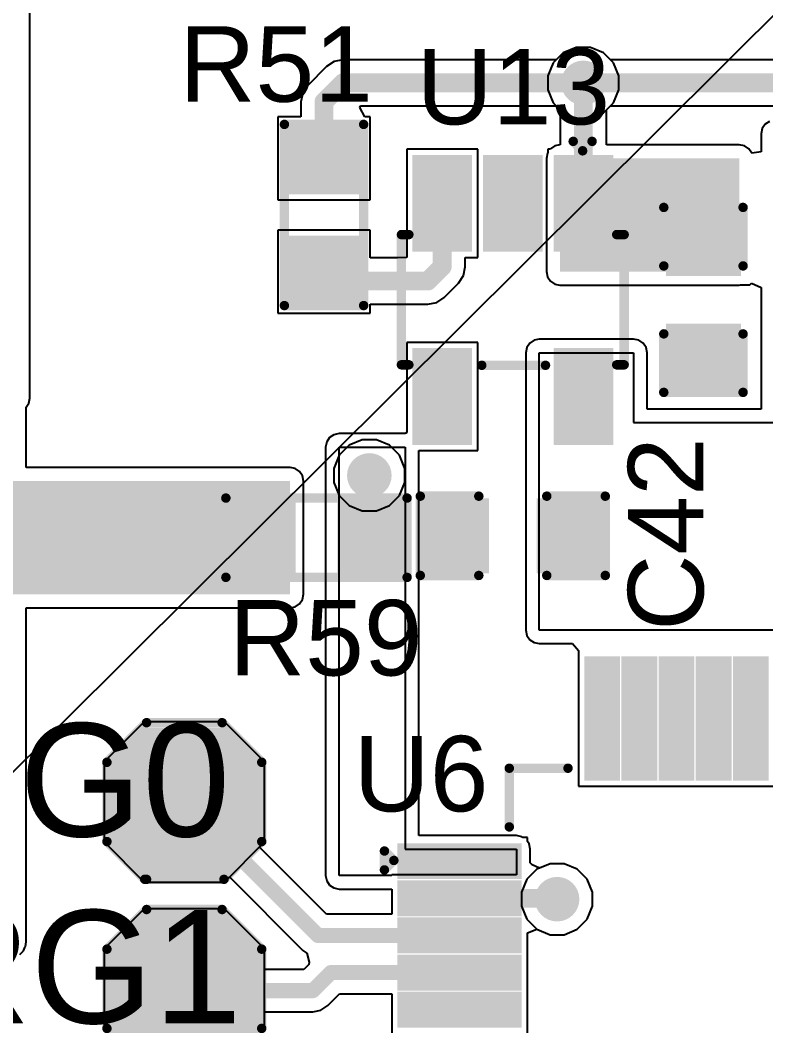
# Model space of a CAD drawing. Header units: millimetres. Extents: x 0 to 215, y 0 to 215.
# Drawn here: x 1.544 to 1.939, y 2.41 to 2.943 of the extents above; entities that cross this region are included whole.
import ezdxf

# ---------------------------------------------------------------- set-up
doc = ezdxf.new("R2010")
doc.units = ezdxf.units.MM
doc.header["$MEASUREMENT"] = 0
for name, color, linetype in [('BottomLayer', 5, 'Continuous'), ('BottomSolder', 6, 'Continuous'), ('MultiLayer', 9, 'Continuous'), ('PadHoleLayer', 156, 'Continuous'), ('TopLayer', 1, 'Continuous'), ('TopOverlay', 2, 'Continuous'), ('TopPaste', 8, 'Continuous'), ('TopSolder', 216, 'Continuous'), ('ViaHoleLayer', 16, 'Continuous')]:
    doc.layers.add(name, color=color, linetype=linetype)
doc.styles.add('Arial', font='arial.ttf', dxfattribs={"height": 0.2})

# ---------------------------------------------------------------- blocks, each defined once
blk = doc.blocks.new('SOT_23_5_13')
at = {"layer": 'TopLayer'}
for points in [[(-0.07283465, 0.0492126), (-0.02952755, 0.0492126), (-0.02952755, 0.0255906), (-0.07283465, 0.0255906)], [(0.02952755, 0.0492126), (0.07283465, 0.0492126), (0.07283465, 0.0255906), (0.02952755, 0.0255906)], [(-0.07283465, 0.011811), (-0.02952755, 0.011811), (-0.02952755, -0.011811), (-0.07283465, -0.011811)], [(-0.07283465, -0.0255906), (-0.02952755, -0.0255906), (-0.02952755, -0.0492126), (-0.07283465, -0.0492126)], [(0.02952755, -0.0255906), (0.07283465, -0.0255906), (0.07283465, -0.0492126), (0.02952755, -0.0492126)]]:
    blk.add_hatch(color=1, dxfattribs=at).paths.add_polyline_path(points)
at = {"layer": 'TopPaste'}
for points in [[(-0.07283465, 0.0492126), (-0.02952755, 0.0492126), (-0.02952755, 0.0255906), (-0.07283465, 0.0255906)], [(0.02952755, 0.0492126), (0.07283465, 0.0492126), (0.07283465, 0.0255906), (0.02952755, 0.0255906)], [(-0.07283465, 0.011811), (-0.02952755, 0.011811), (-0.02952755, -0.011811), (-0.07283465, -0.011811)], [(-0.07283465, -0.0255906), (-0.02952755, -0.0255906), (-0.02952755, -0.0492126), (-0.07283465, -0.0492126)], [(0.02952755, -0.0255906), (0.07283465, -0.0255906), (0.07283465, -0.0492126), (0.02952755, -0.0492126)]]:
    blk.add_hatch(color=8, dxfattribs=at).paths.add_polyline_path(points)
at = {"layer": 'TopSolder'}
for points in [[(-0.07683465, 0.0532126), (-0.02552755, 0.0532126), (-0.02552755, 0.0215906), (-0.07683465, 0.0215906)], [(0.02552755, 0.0532126), (0.07683465, 0.0532126), (0.07683465, 0.0215906), (0.02552755, 0.0215906)], [(-0.07683465, 0.015811), (-0.02552755, 0.015811), (-0.02552755, -0.015811), (-0.07683465, -0.015811)], [(-0.07683465, -0.0215906), (-0.02552755, -0.0215906), (-0.02552755, -0.0532126), (-0.07683465, -0.0532126)], [(0.02552755, -0.0215906), (0.07683465, -0.0215906), (0.07683465, -0.0532126), (0.02552755, -0.0532126)]]:
    blk.add_hatch(color=216, dxfattribs=at).paths.add_polyline_path(points)
at = {"layer": 'TopOverlay', "const_width": 0.005}
for points in [[(-0.0346064, 0.055063), (-0.0346064, 0.059)], [(0.0343936, 0.059), (-0.0346064, 0.059)], [(0.0343936, 0.055063), (0.0343936, 0.059)], [(-0.084, 0.032), (-0.084, 0.042)], [(-0.079, 0.037), (-0.084, 0.042)], [(-0.084, 0.032), (-0.079, 0.037)], [(0.0346457, -0.0164567), (0.0346457, 0.0173228)], [(-0.0346064, -0.059), (-0.0346064, -0.055063)], [(0.0343936, -0.059), (0.0343936, -0.055063)], [(0.0343936, -0.059), (-0.0346064, -0.059)]]:
    blk.add_lwpolyline(points, dxfattribs=at)
at = {"layer": 'TopOverlay', "const_width": 0.0025}
for points in [[(-0.0358564, 0.059, 1), (-0.0333564, 0.059, 1)], [(-0.0358564, 0.059, 1), (-0.0333564, 0.059, 1)], [(0.0331436, 0.059, 1), (0.0356436, 0.059, 1)], [(0.0331436, 0.059, 1), (0.0356436, 0.059, 1)], [(-0.0358564, 0.055063, 1), (-0.0333564, 0.055063, 1)], [(0.0331436, 0.055063, 1), (0.0356436, 0.055063, 1)], [(-0.08525, 0.042, 1), (-0.08275, 0.042, 1)], [(-0.08525, 0.042, 1), (-0.08275, 0.042, 1)], [(-0.08025, 0.037, 1), (-0.07775, 0.037, 1)], [(-0.08025, 0.037, 1), (-0.07775, 0.037, 1)], [(-0.08525, 0.032, 1), (-0.08275, 0.032, 1)], [(-0.08525, 0.032, 1), (-0.08275, 0.032, 1)], [(0.0333957, 0.0173228, 1), (0.0358957, 0.0173228, 1)], [(0.0333957, -0.0164567, 1), (0.0358957, -0.0164567, 1)], [(-0.0358564, -0.055063, 1), (-0.0333564, -0.055063, 1)], [(0.0331436, -0.055063, 1), (0.0356436, -0.055063, 1)], [(-0.0358564, -0.059, 1), (-0.0333564, -0.059, 1)], [(-0.0358564, -0.059, 1), (-0.0333564, -0.059, 1)], [(0.0331436, -0.059, 1), (0.0356436, -0.059, 1)], [(0.0331436, -0.059, 1), (0.0356436, -0.059, 1)]]:
    blk.add_lwpolyline(points, format="xyb", close=True, dxfattribs=at)
blk = doc.blocks.new('P____PAK_SO_8_14')
at = {"layer": 'TopSolder'}
blk.add_line((0.1034873, -0.0960187), (-213.9958248, -213.1863646), dxfattribs=at)
blk = doc.blocks.new('64_TQFP__10_10__20')
at = {"layer": 'TopLayer'}
for points in [[(-0.1531496, 0.1942914), (-0.1531496, 0.2521654), (-0.142126, 0.2521654), (-0.142126, 0.1942914)], [(-0.1334646, 0.1942914), (-0.1334646, 0.2521654), (-0.122441, 0.2521654), (-0.122441, 0.1942914)], [(-0.1137795, 0.1942914), (-0.1137795, 0.2521654), (-0.1027559, 0.2521654), (-0.1027559, 0.1942914)], [(-0.0940945, 0.1942914), (-0.0940945, 0.2521654), (-0.0830709, 0.2521654), (-0.0830709, 0.1942914)], [(-0.0744094, 0.1942914), (-0.0744094, 0.2521654), (-0.0633858, 0.2521654), (-0.0633858, 0.1942914)], [(-0.2521653, 0.1531497), (-0.1942913, 0.1531497), (-0.1942913, 0.1421261), (-0.2521653, 0.1421261)], [(-0.2521653, 0.1334647), (-0.1942913, 0.1334647), (-0.1942913, 0.1224411), (-0.2521653, 0.1224411)], [(-0.2521653, 0.1137796), (-0.1942913, 0.1137796), (-0.1942913, 0.102756), (-0.2521653, 0.102756)], [(-0.2521653, 0.0940946), (-0.1942913, 0.0940946), (-0.1942913, 0.083071), (-0.2521653, 0.083071)], [(-0.2521653, 0.0744095), (-0.1942913, 0.0744095), (-0.1942913, 0.0633859), (-0.2521653, 0.0633859)]]:
    blk.add_hatch(color=1, dxfattribs=at).paths.add_polyline_path(points)
at = {"layer": 'TopPaste'}
for points in [[(-0.1531496, 0.1942914), (-0.1531496, 0.2521654), (-0.142126, 0.2521654), (-0.142126, 0.1942914)], [(-0.1334646, 0.1942914), (-0.1334646, 0.2521654), (-0.122441, 0.2521654), (-0.122441, 0.1942914)], [(-0.1137795, 0.1942914), (-0.1137795, 0.2521654), (-0.1027559, 0.2521654), (-0.1027559, 0.1942914)], [(-0.0940945, 0.1942914), (-0.0940945, 0.2521654), (-0.0830709, 0.2521654), (-0.0830709, 0.1942914)], [(-0.0744094, 0.1942914), (-0.0744094, 0.2521654), (-0.0633858, 0.2521654), (-0.0633858, 0.1942914)], [(-0.2521653, 0.1531497), (-0.1942913, 0.1531497), (-0.1942913, 0.1421261), (-0.2521653, 0.1421261)], [(-0.2521653, 0.1334647), (-0.1942913, 0.1334647), (-0.1942913, 0.1224411), (-0.2521653, 0.1224411)], [(-0.2521653, 0.1137796), (-0.1942913, 0.1137796), (-0.1942913, 0.102756), (-0.2521653, 0.102756)], [(-0.2521653, 0.0940946), (-0.1942913, 0.0940946), (-0.1942913, 0.083071), (-0.2521653, 0.083071)], [(-0.2521653, 0.0744095), (-0.1942913, 0.0744095), (-0.1942913, 0.0633859), (-0.2521653, 0.0633859)]]:
    blk.add_hatch(color=8, dxfattribs=at).paths.add_polyline_path(points)
at = {"layer": 'TopSolder'}
for points in [[(-0.1571496, 0.1902914), (-0.1571496, 0.2561654), (-0.138126, 0.2561654), (-0.138126, 0.1902914)], [(-0.1374646, 0.1902914), (-0.1374646, 0.2561654), (-0.118441, 0.2561654), (-0.118441, 0.1902914)], [(-0.1177795, 0.1902914), (-0.1177795, 0.2561654), (-0.0987559, 0.2561654), (-0.0987559, 0.1902914)], [(-0.0980945, 0.1902914), (-0.0980945, 0.2561654), (-0.0790709, 0.2561654), (-0.0790709, 0.1902914)], [(-0.0784094, 0.1902914), (-0.0784094, 0.2561654), (-0.0593858, 0.2561654), (-0.0593858, 0.1902914)], [(-0.2561653, 0.1571497), (-0.1902913, 0.1571497), (-0.1902913, 0.1381261), (-0.2561653, 0.1381261)], [(-0.2561653, 0.1374647), (-0.1902913, 0.1374647), (-0.1902913, 0.1184411), (-0.2561653, 0.1184411)], [(-0.2561653, 0.1177796), (-0.1902913, 0.1177796), (-0.1902913, 0.098756), (-0.2561653, 0.098756)], [(-0.2561653, 0.0980946), (-0.1902913, 0.0980946), (-0.1902913, 0.079071), (-0.2561653, 0.079071)], [(-0.2561653, 0.0784095), (-0.1902913, 0.0784095), (-0.1902913, 0.0593859), (-0.2561653, 0.0593859)]]:
    blk.add_hatch(color=216, dxfattribs=at).paths.add_polyline_path(points)
at = {"layer": 'TopOverlay', "const_width": 0.005}
for points in [[(-0.1968504, 0.1968505), (-0.165748, 0.1968505)], [(-0.1968504, 0.1657481), (-0.1968504, 0.1968505)], [(-0.263, 0.153), (-0.258, 0.148)], [(-0.263, 0.143), (-0.263, 0.153)], [(-0.263, 0.143), (-0.258, 0.148)]]:
    blk.add_lwpolyline(points, dxfattribs=at)
at = {"layer": 'TopOverlay', "const_width": 0.0025}
for points in [[(-0.1981004, 0.1968505, 1), (-0.1956004, 0.1968505, 1)], [(-0.1981004, 0.1968505, 1), (-0.1956004, 0.1968505, 1)], [(-0.166998, 0.1968505, 1), (-0.164498, 0.1968505, 1)], [(-0.1981004, 0.1657481, 1), (-0.1956004, 0.1657481, 1)], [(-0.26425, 0.153, 1), (-0.26175, 0.153, 1)], [(-0.26425, 0.153, 1), (-0.26175, 0.153, 1)], [(-0.25925, 0.148, 1), (-0.25675, 0.148, 1)], [(-0.25925, 0.148, 1), (-0.25675, 0.148, 1)], [(-0.26425, 0.143, 1), (-0.26175, 0.143, 1)], [(-0.26425, 0.143, 1), (-0.26175, 0.143, 1)]]:
    blk.add_lwpolyline(points, format="xyb", close=True, dxfattribs=at)
blk = doc.blocks.new('R___0603_28')
at = {"layer": 'TopLayer'}
for points in [[(-0.015, 0.0175), (-0.015, -0.0175), (-0.045, -0.0175), (-0.045, 0.0175)], [(0.045, 0.0175), (0.045, -0.0175), (0.015, -0.0175), (0.015, 0.0175)]]:
    blk.add_hatch(color=1, dxfattribs=at).paths.add_polyline_path(points)
at = {"layer": 'TopPaste'}
for points in [[(-0.015, 0.0175), (-0.015, -0.0175), (-0.045, -0.0175), (-0.045, 0.0175)], [(0.045, 0.0175), (0.045, -0.0175), (0.015, -0.0175), (0.015, 0.0175)]]:
    blk.add_hatch(color=8, dxfattribs=at).paths.add_polyline_path(points)
at = {"layer": 'TopSolder'}
for points in [[(-0.011, 0.0215), (-0.011, -0.0215), (-0.049, -0.0215), (-0.049, 0.0215)], [(0.049, 0.0215), (0.049, -0.0215), (0.011, -0.0215), (0.011, 0.0215)]]:
    blk.add_hatch(color=216, dxfattribs=at).paths.add_polyline_path(points)
at = {"layer": 'TopOverlay', "const_width": 0.005}
for points in [[(0.048, 0.021), (-0.048, 0.021)], [(-0.048, 0.021), (-0.048, -0.021)], [(0.048, 0.021), (0.048, -0.021)], [(0.048, -0.021), (-0.048, -0.021)]]:
    blk.add_lwpolyline(points, dxfattribs=at)
at = {"layer": 'TopOverlay', "const_width": 0.0025}
for points in [[(-0.04925, 0.021, 1), (-0.04675, 0.021, 1)], [(-0.04925, 0.021, 1), (-0.04675, 0.021, 1)], [(0.04675, 0.021, 1), (0.04925, 0.021, 1)], [(0.04675, 0.021, 1), (0.04925, 0.021, 1)], [(-0.04925, -0.021, 1), (-0.04675, -0.021, 1)], [(-0.04925, -0.021, 1), (-0.04675, -0.021, 1)], [(0.04675, -0.021, 1), (0.04925, -0.021, 1)], [(0.04675, -0.021, 1), (0.04925, -0.021, 1)]]:
    blk.add_lwpolyline(points, format="xyb", close=True, dxfattribs=at)
blk = doc.blocks.new('R___0603_36')
at = {"layer": 'TopLayer'}
for points in [[(-0.015, 0.0175), (-0.015, -0.0175), (-0.045, -0.0175), (-0.045, 0.0175)], [(0.045, 0.0175), (0.045, -0.0175), (0.015, -0.0175), (0.015, 0.0175)]]:
    blk.add_hatch(color=1, dxfattribs=at).paths.add_polyline_path(points)
at = {"layer": 'TopPaste'}
for points in [[(-0.015, 0.0175), (-0.015, -0.0175), (-0.045, -0.0175), (-0.045, 0.0175)], [(0.045, 0.0175), (0.045, -0.0175), (0.015, -0.0175), (0.015, 0.0175)]]:
    blk.add_hatch(color=8, dxfattribs=at).paths.add_polyline_path(points)
at = {"layer": 'TopSolder'}
for points in [[(-0.011, 0.0215), (-0.011, -0.0215), (-0.049, -0.0215), (-0.049, 0.0215)], [(0.049, 0.0215), (0.049, -0.0215), (0.011, -0.0215), (0.011, 0.0215)]]:
    blk.add_hatch(color=216, dxfattribs=at).paths.add_polyline_path(points)
at = {"layer": 'TopOverlay', "const_width": 0.005}
for points in [[(0.048, 0.021), (-0.048, 0.021)], [(-0.048, -0.021), (-0.048, 0.021)], [(0.048, -0.021), (0.048, 0.021)], [(0.048, -0.021), (-0.048, -0.021)]]:
    blk.add_lwpolyline(points, dxfattribs=at)
at = {"layer": 'TopOverlay', "const_width": 0.0025}
for points in [[(-0.04925, 0.021, 1), (-0.04675, 0.021, 1)], [(-0.04925, 0.021, 1), (-0.04675, 0.021, 1)], [(0.04675, 0.021, 1), (0.04925, 0.021, 1)], [(0.04675, 0.021, 1), (0.04925, 0.021, 1)], [(-0.04925, -0.021, 1), (-0.04675, -0.021, 1)], [(-0.04925, -0.021, 1), (-0.04675, -0.021, 1)], [(0.04675, -0.021, 1), (0.04925, -0.021, 1)], [(0.04675, -0.021, 1), (0.04925, -0.021, 1)]]:
    blk.add_lwpolyline(points, format="xyb", close=True, dxfattribs=at)
blk = doc.blocks.new('T____P______TH_1_8___H_________0_92___126')
at = {"layer": 'BottomLayer'}
blk.add_hatch(color=5, dxfattribs=at).paths.add_polyline_path([(0.017716525, 0.03543305), (-0.017716525, 0.03543305), (-0.03543305, 0.017716525), (-0.03543305, -0.017716525), (-0.017716525, -0.03543305), (0.017716525, -0.03543305), (0.03543305, -0.017716525), (0.03543305, 0.017716525)])
at = {"layer": 'BottomSolder'}
blk.add_hatch(color=6, dxfattribs=at).paths.add_polyline_path([(0.019716525, 0.03943305), (-0.019716525, 0.03943305), (-0.03943305, 0.019716525), (-0.03943305, -0.019716525), (-0.019716525, -0.03943305), (0.019716525, -0.03943305), (0.03943305, -0.019716525), (0.03943305, 0.019716525)])
at = {"layer": 'MultiLayer'}
blk.add_hatch(color=9, dxfattribs=at).paths.add_polyline_path([(0.017716525, 0.03543305), (-0.017716525, 0.03543305), (-0.03543305, 0.017716525), (-0.03543305, -0.017716525), (-0.017716525, -0.03543305), (0.017716525, -0.03543305), (0.03543305, -0.017716525), (0.03543305, 0.017716525)])
at = {"layer": 'PadHoleLayer'}
h = blk.add_hatch(color=156, dxfattribs=at)
edge = h.paths.add_edge_path()
edge.add_arc((0, 0), 0.0181102, 0, 360)
at = {"layer": 'TopLayer'}
blk.add_hatch(color=1, dxfattribs=at).paths.add_polyline_path([(0.017716525, 0.03543305), (-0.017716525, 0.03543305), (-0.03543305, 0.017716525), (-0.03543305, -0.017716525), (-0.017716525, -0.03543305), (0.017716525, -0.03543305), (0.03543305, -0.017716525), (0.03543305, 0.017716525)])
at = {"layer": 'TopSolder'}
blk.add_hatch(color=216, dxfattribs=at).paths.add_polyline_path([(0.019716525, 0.03943305), (-0.019716525, 0.03943305), (-0.03943305, 0.019716525), (-0.03943305, -0.019716525), (-0.019716525, -0.03943305), (0.019716525, -0.03943305), (0.03943305, -0.019716525), (0.03943305, 0.019716525)])
at = {"layer": 'TopOverlay', "const_width": 0.005}
for points in [[(-0.041, 0.021), (-0.02, 0.042)], [(-0.02, 0.042), (0.02, 0.042)], [(0.02, 0.042), (0.041, 0.021)], [(-0.041, -0.021), (-0.041, 0.021)], [(0.041, -0.021), (0.041, 0.021)], [(-0.041, -0.021), (-0.021, -0.041)], [(0.021, -0.041), (0.041, -0.021)], [(-0.02, -0.041), (0.021, -0.041)]]:
    blk.add_lwpolyline(points, dxfattribs=at)
at = {"layer": 'TopOverlay', "const_width": 0.0025}
for points in [[(-0.02125, 0.042, 1), (-0.01875, 0.042, 1)], [(-0.02125, 0.042, 1), (-0.01875, 0.042, 1)], [(0.01875, 0.042, 1), (0.02125, 0.042, 1)], [(0.01875, 0.042, 1), (0.02125, 0.042, 1)], [(-0.04225, 0.021, 1), (-0.03975, 0.021, 1)], [(-0.04225, 0.021, 1), (-0.03975, 0.021, 1)], [(0.03975, 0.021, 1), (0.04225, 0.021, 1)], [(0.03975, 0.021, 1), (0.04225, 0.021, 1)], [(-0.04225, -0.021, 1), (-0.03975, -0.021, 1)], [(-0.04225, -0.021, 1), (-0.03975, -0.021, 1)], [(0.03975, -0.021, 1), (0.04225, -0.021, 1)], [(0.03975, -0.021, 1), (0.04225, -0.021, 1)], [(-0.02225, -0.041, 1), (-0.01975, -0.041, 1)], [(-0.02125, -0.041, 1), (-0.01875, -0.041, 1)], [(0.01975, -0.041, 1), (0.02225, -0.041, 1)], [(0.01975, -0.041, 1), (0.02225, -0.041, 1)]]:
    blk.add_lwpolyline(points, format="xyb", close=True, dxfattribs=at)
blk = doc.blocks.new('T____P______TH_1_8___H_________0_92___128')
at = {"layer": 'BottomLayer'}
blk.add_hatch(color=5, dxfattribs=at).paths.add_polyline_path([(0.017716525, 0.03543305), (-0.017716525, 0.03543305), (-0.03543305, 0.017716525), (-0.03543305, -0.017716525), (-0.017716525, -0.03543305), (0.017716525, -0.03543305), (0.03543305, -0.017716525), (0.03543305, 0.017716525)])
at = {"layer": 'BottomSolder'}
blk.add_hatch(color=6, dxfattribs=at).paths.add_polyline_path([(0.019716525, 0.03943305), (-0.019716525, 0.03943305), (-0.03943305, 0.019716525), (-0.03943305, -0.019716525), (-0.019716525, -0.03943305), (0.019716525, -0.03943305), (0.03943305, -0.019716525), (0.03943305, 0.019716525)])
at = {"layer": 'MultiLayer'}
blk.add_hatch(color=9, dxfattribs=at).paths.add_polyline_path([(0.017716525, 0.03543305), (-0.017716525, 0.03543305), (-0.03543305, 0.017716525), (-0.03543305, -0.017716525), (-0.017716525, -0.03543305), (0.017716525, -0.03543305), (0.03543305, -0.017716525), (0.03543305, 0.017716525)])
at = {"layer": 'PadHoleLayer'}
h = blk.add_hatch(color=156, dxfattribs=at)
edge = h.paths.add_edge_path()
edge.add_arc((0, 0), 0.0181102, 0, 360)
at = {"layer": 'TopLayer'}
blk.add_hatch(color=1, dxfattribs=at).paths.add_polyline_path([(0.017716525, 0.03543305), (-0.017716525, 0.03543305), (-0.03543305, 0.017716525), (-0.03543305, -0.017716525), (-0.017716525, -0.03543305), (0.017716525, -0.03543305), (0.03543305, -0.017716525), (0.03543305, 0.017716525)])
at = {"layer": 'TopSolder'}
blk.add_hatch(color=216, dxfattribs=at).paths.add_polyline_path([(0.019716525, 0.03943305), (-0.019716525, 0.03943305), (-0.03943305, 0.019716525), (-0.03943305, -0.019716525), (-0.019716525, -0.03943305), (0.019716525, -0.03943305), (0.03943305, -0.019716525), (0.03943305, 0.019716525)])
at = {"layer": 'TopOverlay', "const_width": 0.005}
for points in [[(-0.041, 0.021), (-0.02, 0.042)], [(-0.02, 0.042), (0.02, 0.042)], [(0.02, 0.042), (0.041, 0.021)], [(-0.041, -0.021), (-0.041, 0.021)], [(0.041, -0.021), (0.041, 0.021)], [(-0.041, -0.021), (-0.021, -0.041)], [(0.021, -0.041), (0.041, -0.021)], [(-0.02, -0.041), (0.021, -0.041)]]:
    blk.add_lwpolyline(points, dxfattribs=at)
at = {"layer": 'TopOverlay', "const_width": 0.0025}
for points in [[(-0.02125, 0.042, 1), (-0.01875, 0.042, 1)], [(-0.02125, 0.042, 1), (-0.01875, 0.042, 1)], [(0.01875, 0.042, 1), (0.02125, 0.042, 1)], [(0.01875, 0.042, 1), (0.02125, 0.042, 1)], [(-0.04225, 0.021, 1), (-0.03975, 0.021, 1)], [(-0.04225, 0.021, 1), (-0.03975, 0.021, 1)], [(0.03975, 0.021, 1), (0.04225, 0.021, 1)], [(0.03975, 0.021, 1), (0.04225, 0.021, 1)], [(-0.04225, -0.021, 1), (-0.03975, -0.021, 1)], [(-0.04225, -0.021, 1), (-0.03975, -0.021, 1)], [(0.03975, -0.021, 1), (0.04225, -0.021, 1)], [(0.03975, -0.021, 1), (0.04225, -0.021, 1)], [(-0.02225, -0.041, 1), (-0.01975, -0.041, 1)], [(-0.02125, -0.041, 1), (-0.01875, -0.041, 1)], [(0.01975, -0.041, 1), (0.02225, -0.041, 1)], [(0.01975, -0.041, 1), (0.02225, -0.041, 1)]]:
    blk.add_lwpolyline(points, format="xyb", close=True, dxfattribs=at)
blk = doc.blocks.new('C___0603_164')
at = {"layer": 'TopLayer'}
for points in [[(-0.015, 0.0175), (-0.015, -0.0175), (-0.045, -0.0175), (-0.045, 0.0175)], [(0.045, 0.0175), (0.045, -0.0175), (0.015, -0.0175), (0.015, 0.0175)]]:
    blk.add_hatch(color=1, dxfattribs=at).paths.add_polyline_path(points)
at = {"layer": 'TopPaste'}
for points in [[(-0.015, 0.0175), (-0.015, -0.0175), (-0.045, -0.0175), (-0.045, 0.0175)], [(0.045, 0.0175), (0.045, -0.0175), (0.015, -0.0175), (0.015, 0.0175)]]:
    blk.add_hatch(color=8, dxfattribs=at).paths.add_polyline_path(points)
at = {"layer": 'TopSolder'}
for points in [[(-0.0126378, 0.0198622), (-0.0126378, -0.0198622), (-0.0473622, -0.0198622), (-0.0473622, 0.0198622)], [(0.0473622, 0.0198622), (0.0473622, -0.0198622), (0.0126378, -0.0198622), (0.0126378, 0.0198622)]]:
    blk.add_hatch(color=216, dxfattribs=at).paths.add_polyline_path(points)
at = {"layer": 'TopOverlay', "const_width": 0.005}
for points in [[(-0.049, 0.021), (-0.018, 0.021)], [(-0.049, 0.021), (-0.049, -0.021)], [(0.018, 0.021), (0.049, 0.021)], [(0.049, 0.021), (0.049, -0.021)], [(-0.049, -0.021), (-0.018, -0.021)], [(0.018, -0.021), (0.049, -0.021)]]:
    blk.add_lwpolyline(points, dxfattribs=at)
at = {"layer": 'TopOverlay', "const_width": 0.0025}
for points in [[(-0.05025, 0.021, 1), (-0.04775, 0.021, 1)], [(-0.05025, 0.021, 1), (-0.04775, 0.021, 1)], [(-0.01925, 0.021, 1), (-0.01675, 0.021, 1)], [(0.01675, 0.021, 1), (0.01925, 0.021, 1)], [(0.04775, 0.021, 1), (0.05025, 0.021, 1)], [(0.04775, 0.021, 1), (0.05025, 0.021, 1)], [(-0.05025, -0.021, 1), (-0.04775, -0.021, 1)], [(-0.05025, -0.021, 1), (-0.04775, -0.021, 1)], [(-0.01925, -0.021, 1), (-0.01675, -0.021, 1)], [(0.01675, -0.021, 1), (0.01925, -0.021, 1)], [(0.04775, -0.021, 1), (0.05025, -0.021, 1)], [(0.04775, -0.021, 1), (0.05025, -0.021, 1)]]:
    blk.add_lwpolyline(points, format="xyb", close=True, dxfattribs=at)
blk = doc.blocks.new('C___0603_165')
at = {"layer": 'TopLayer'}
for points in [[(-0.015, 0.0175), (-0.015, -0.0175), (-0.045, -0.0175), (-0.045, 0.0175)], [(0.045, 0.0175), (0.045, -0.0175), (0.015, -0.0175), (0.015, 0.0175)]]:
    blk.add_hatch(color=1, dxfattribs=at).paths.add_polyline_path(points)
at = {"layer": 'TopPaste'}
for points in [[(-0.015, 0.0175), (-0.015, -0.0175), (-0.045, -0.0175), (-0.045, 0.0175)], [(0.045, 0.0175), (0.045, -0.0175), (0.015, -0.0175), (0.015, 0.0175)]]:
    blk.add_hatch(color=8, dxfattribs=at).paths.add_polyline_path(points)
at = {"layer": 'TopSolder'}
for points in [[(-0.0126378, 0.0198622), (-0.0126378, -0.0198622), (-0.0473622, -0.0198622), (-0.0473622, 0.0198622)], [(0.0473622, 0.0198622), (0.0473622, -0.0198622), (0.0126378, -0.0198622), (0.0126378, 0.0198622)]]:
    blk.add_hatch(color=216, dxfattribs=at).paths.add_polyline_path(points)
at = {"layer": 'TopOverlay', "const_width": 0.005}
for points in [[(-0.049, 0.021), (-0.018, 0.021)], [(-0.049, -0.021), (-0.049, 0.021)], [(0.018, 0.021), (0.049, 0.021)], [(0.049, -0.021), (0.049, 0.021)], [(-0.049, -0.021), (-0.018, -0.021)], [(0.018, -0.021), (0.049, -0.021)]]:
    blk.add_lwpolyline(points, dxfattribs=at)
at = {"layer": 'TopOverlay', "const_width": 0.0025}
for points in [[(-0.05025, 0.021, 1), (-0.04775, 0.021, 1)], [(-0.05025, 0.021, 1), (-0.04775, 0.021, 1)], [(-0.01925, 0.021, 1), (-0.01675, 0.021, 1)], [(0.01675, 0.021, 1), (0.01925, 0.021, 1)], [(0.04775, 0.021, 1), (0.05025, 0.021, 1)], [(0.04775, 0.021, 1), (0.05025, 0.021, 1)], [(-0.05025, -0.021, 1), (-0.04775, -0.021, 1)], [(-0.05025, -0.021, 1), (-0.04775, -0.021, 1)], [(-0.01925, -0.021, 1), (-0.01675, -0.021, 1)], [(0.01675, -0.021, 1), (0.01925, -0.021, 1)], [(0.04775, -0.021, 1), (0.05025, -0.021, 1)], [(0.04775, -0.021, 1), (0.05025, -0.021, 1)]]:
    blk.add_lwpolyline(points, format="xyb", close=True, dxfattribs=at)

msp = doc.modelspace()

# ---------------------------------------------------------------- hatches: boundary and pattern name
at = {"layer": 'BottomLayer'}
h = msp.add_hatch(color=5, dxfattribs=at)
edge = h.paths.add_edge_path()
edge.add_arc((1.8424016, 2.91), 0.011811, 0, 360)
h = msp.add_hatch(color=5, dxfattribs=at)
edge = h.paths.add_edge_path()
edge.add_arc((1.729, 2.702), 0.011811, 0, 360)
h = msp.add_hatch(color=5, dxfattribs=at)
edge = h.paths.add_edge_path()
edge.add_arc((1.8284724, 2.4774804), 0.011811, 0, 360)
at = {"layer": 'TopLayer'}
h = msp.add_hatch(color=1, dxfattribs=at)
edge = h.paths.add_edge_path()
edge.add_arc((1.8424016, 2.91), 0.011811, 0, 360)
for points in [[(1.83, 2.81), (1.925, 2.81), (1.925, 2.87), (1.83, 2.87)], [(1.525, 2.639), (1.687, 2.639), (1.687, 2.699), (1.525, 2.699)]]:
    msp.add_hatch(color=1, dxfattribs=at).paths.add_polyline_path(points)
h = msp.add_hatch(color=1, dxfattribs=at)
edge = h.paths.add_edge_path()
edge.add_arc((1.729, 2.702), 0.011811, 0, 360)
h = msp.add_hatch(color=1, dxfattribs=at)
edge = h.paths.add_edge_path()
edge.add_arc((1.8284724, 2.4774804), 0.011811, 0, 360)
at = {"layer": 'ViaHoleLayer'}
h = msp.add_hatch(color=16, dxfattribs=at)
edge = h.paths.add_edge_path()
edge.add_arc((1.8424016, 2.91), 0.0059055, 0, 360)
h = msp.add_hatch(color=16, dxfattribs=at)
edge = h.paths.add_edge_path()
edge.add_arc((1.729, 2.702), 0.0059055, 0, 360)
h = msp.add_hatch(color=16, dxfattribs=at)
edge = h.paths.add_edge_path()
edge.add_arc((1.8284724, 2.4774804), 0.0059055, 0, 360)

# ---------------------------------------------------------------- linework, layer by layer
at = {"layer": 'BottomLayer'}
for p, q in [((1.831746, 2.9259472), (1.8264544, 2.9206556)), ((1.8386599, 2.928811), (1.831746, 2.9259472)), ((1.8461433, 2.928811), (1.8386599, 2.928811)), ((1.8530572, 2.9259472), (1.8461433, 2.928811)), ((1.8567691, 2.9222353), (1.8530572, 2.9259472)), ((1.8264544, 2.9206556), (1.8235906, 2.9137417)), ((2.8779998, 2.9222352), (1.8567691, 2.9222353)), ((1.8235906, 2.9137417), (1.8235906, 2.9062583)), ((1.8235906, 2.9062583), (1.8264544, 2.8993444)), ((1.8264544, 2.8993444), (1.831746, 2.8940528)), ((1.831746, 2.8940528), (1.8386599, 2.891189)), ((1.8461433, 2.891189), (1.8530572, 2.8940528)), ((1.8530572, 2.8940528), (1.8567695, 2.8977651)), ((1.8567695, 2.8977651), (2.8729319, 2.897765)), ((1.8386599, 2.891189), (1.8461433, 2.891189)), ((1.7183444, 2.7179472), (1.7130528, 2.7126556)), ((1.7252583, 2.720811), (1.7183444, 2.7179472)), ((1.7327417, 2.720811), (1.7252583, 2.720811)), ((1.7396556, 2.7179472), (1.7327417, 2.720811)), ((1.7449472, 2.7126556), (1.7396556, 2.7179472)), ((1.7130528, 2.7126556), (1.710189, 2.7057417)), ((1.747811, 2.7057417), (1.7449472, 2.7126556)), ((1.710189, 2.7057417), (1.710189, 2.6982583)), ((1.747811, 2.6982583), (1.747811, 2.7057417)), ((1.710189, 2.6982583), (1.7130528, 2.6913444)), ((1.7449472, 2.6913444), (1.747811, 2.6982583)), ((1.7130528, 2.6913444), (1.7183444, 2.6860528)), ((1.7396556, 2.6860528), (1.7449472, 2.6913444)), ((1.7183444, 2.6860528), (1.7252583, 2.683189)), ((1.7327417, 2.683189), (1.7396556, 2.6860528)), ((1.7252583, 2.683189), (1.7327417, 2.683189)), ((1.6097835, 2.571433), (1.588567, 2.5502165)), ((1.6522165, 2.571433), (1.6097835, 2.571433)), ((1.673433, 2.5502165), (1.6522165, 2.571433)), ((1.588567, 2.5502165), (1.588567, 2.5077835)), ((1.673433, 2.5077835), (1.673433, 2.5502165)), ((1.588567, 2.5077835), (1.6097835, 2.486567)), ((1.6522165, 2.486567), (1.673433, 2.5077835)), ((1.8247307, 2.4962914), (1.8178168, 2.4934276)), ((1.8322141, 2.4962914), (1.8247307, 2.4962914)), ((1.839128, 2.4934276), (1.8322141, 2.4962914)), ((1.8178168, 2.4934276), (1.8125252, 2.488136)), ((1.8444196, 2.488136), (1.839128, 2.4934276)), ((1.6097835, 2.486567), (1.6522165, 2.486567)), ((1.8125252, 2.488136), (1.8096614, 2.4812221)), ((1.8472834, 2.4812221), (1.8444196, 2.488136)), ((1.8096614, 2.4812221), (1.8096614, 2.4737387)), ((1.8472834, 2.4737387), (1.8472834, 2.4812221)), ((1.8096614, 2.4737387), (1.8125252, 2.4668248)), ((1.8444196, 2.4668248), (1.8472834, 2.4737387)), ((1.6097835, 2.472433), (1.588567, 2.4512165)), ((1.6522165, 2.472433), (1.6097835, 2.472433)), ((1.673433, 2.4512165), (1.6522165, 2.472433)), ((1.8125252, 2.4668248), (1.8178168, 2.4615332)), ((1.839128, 2.4615332), (1.8444196, 2.4668248)), ((1.8178168, 2.4615332), (1.8247307, 2.4586694)), ((1.8247307, 2.4586694), (1.8322141, 2.4586694)), ((1.8322141, 2.4586694), (1.839128, 2.4615332)), ((1.588567, 2.4512165), (1.588567, 2.4087835)), ((1.673433, 2.4087835), (1.673433, 2.4512165))]:
    msp.add_line(p, q, dxfattribs=at)
at = {"layer": 'BottomLayer', "const_width": 0.01}
msp.add_lwpolyline([(1.8424015, 2.9100002), (2.8779998, 2.9100001)], dxfattribs=at)
at = {"layer": 'BottomLayer', "const_width": 0.005}
msp.add_lwpolyline([(1.8399015, 2.9100002, 1), (1.8449015, 2.9100002, 1)], format="xyb", close=True, dxfattribs=at)
at = {"layer": 'TopLayer'}
for p, q in [((1.5491371, 2.743), (1.5491371, 2.975)), ((1.831746, 2.9259472), (1.8280339, 2.9222351)), ((1.8386599, 2.928811), (1.831746, 2.9259472)), ((1.8461433, 2.928811), (1.8386599, 2.928811)), ((1.8530572, 2.9259472), (1.8461433, 2.928811)), ((1.8583488, 2.9206556), (1.8530572, 2.9259472)), ((1.7103178, 2.9213038), (1.7063485, 2.9186515)), ((1.715, 2.9222351), (1.7103178, 2.9213038)), ((1.8280339, 2.9222351), (1.715, 2.9222351)), ((1.8612126, 2.9137417), (1.8583488, 2.9206556)), ((1.7063485, 2.9186515), (1.6963485, 2.9086515)), ((1.8612126, 2.9062583), (1.8612126, 2.9137417)), ((1.6936962, 2.9046822), (1.6927649, 2.9)), ((1.6963485, 2.9086515), (1.6936962, 2.9046822)), ((1.8583488, 2.8993444), (1.8612126, 2.9062583)), ((1.6927649, 2.9), (1.6927649, 2.892)), ((1.8546367, 2.8956323), (1.8583488, 2.8993444)), ((1.7238872, 2.897), (1.7243982, 2.8977649)), ((1.7265598, 2.892), (1.7238872, 2.897)), ((1.7243982, 2.8977649), (1.8280339, 2.8977649)), ((1.8280339, 2.8977649), (1.8301665, 2.8956323)), ((1.8301665, 2.8956323), (1.8301665, 2.8771371)), ((1.8546367, 2.8771371), (1.8546367, 2.8956323)), ((1.6927649, 2.892), (1.6805, 2.892)), ((1.6805, 2.892), (1.6805, 2.848)), ((1.7295, 2.892), (1.7265598, 2.892)), ((1.7295, 2.848), (1.7295, 2.892)), ((1.9409539, 2.8895938), (1.9386384, 2.8880467)), ((1.9370913, 2.8857312), (1.936548, 2.883)), ((1.936548, 2.883), (1.936548, 2.873454)), ((1.9386384, 2.8880467), (1.9370913, 2.8857312)), ((1.7864094, 2.8748346), (1.7487874, 2.8748346)), ((1.7487874, 2.8748346), (1.7487874, 2.8175277)), ((1.7864094, 2.8175276), (1.7864094, 2.8748346)), ((1.8234062, 2.8727312), (1.8228629, 2.87)), ((1.8235906, 2.8730072), (1.8234062, 2.8727312)), ((1.8248116, 2.8748346), (1.8235906, 2.8748346)), ((1.8235906, 2.8748346), (1.8235906, 2.8730072)), ((1.8249533, 2.8750467), (1.8248116, 2.8748346)), ((1.8272688, 2.8765938), (1.8249533, 2.8750467)), ((1.83, 2.8771371), (1.8272688, 2.8765938)), ((1.8301665, 2.8771371), (1.83, 2.8771371)), ((1.925, 2.8771371), (1.8546367, 2.8771371)), ((1.9277312, 2.8765938), (1.925, 2.8771371)), ((1.9300467, 2.8750467), (1.9277312, 2.8765938)), ((1.9315938, 2.8727313), (1.9300467, 2.8750467)), ((1.936548, 2.873454), (1.9315938, 2.8727313)), ((1.8228629, 2.87), (1.8228629, 2.81)), ((1.6805, 2.848), (1.7295, 2.848)), ((1.7295, 2.832), (1.6805, 2.832)), ((1.6805, 2.832), (1.6805, 2.788)), ((1.7295, 2.8172351), (1.7295, 2.832)), ((1.7439085, 2.8172351), (1.7295, 2.8172351)), ((1.7487874, 2.8175277), (1.7439085, 2.8172351)), ((1.7798335, 2.8125984), (1.7798335, 2.8175276)), ((1.7798335, 2.8175276), (1.7864094, 2.8175276)), ((1.7789022, 2.8079162), (1.7798335, 2.8125984)), ((1.8228629, 2.81), (1.8234062, 2.8072688)), ((1.7686515, 2.7963485), (1.77625, 2.8039469)), ((1.77625, 2.8039469), (1.7789022, 2.8079162)), ((1.8234062, 2.8072688), (1.8249533, 2.8049533)), ((1.8249533, 2.8049533), (1.8272688, 2.8034062)), ((1.8272688, 2.8034062), (1.83, 2.8028629)), ((1.9305, 2.8029999), (1.931548, 2.8038716)), ((1.931548, 2.8038716), (1.936548, 2.8015269)), ((1.83, 2.8028629), (1.925, 2.8028629)), ((1.925, 2.8028629), (1.9256892, 2.803)), ((1.9256892, 2.803), (1.9305, 2.803)), ((1.9305, 2.803), (1.9305, 2.8029999)), ((1.936548, 2.8015269), (1.936548, 2.7371371)), ((1.7295, 2.788), (1.7295, 2.7927649)), ((1.7295, 2.7927649), (1.76, 2.7927649)), ((1.76, 2.7927649), (1.7646822, 2.7936962)), ((1.7646822, 2.7936962), (1.7686515, 2.7963485)), ((1.6805, 2.788), (1.7295, 2.788)), ((1.7864094, 2.7724724), (1.7487874, 2.7724724)), ((1.7487874, 2.7724724), (1.7487874, 2.7247834)), ((1.7864094, 2.7151654), (1.7864094, 2.7724724)), ((1.8139532, 2.7720467), (1.8124061, 2.7697312)), ((1.8162687, 2.7735938), (1.8139532, 2.7720467)), ((1.8189999, 2.7741371), (1.8162687, 2.7735938)), ((1.869, 2.7741371), (1.8189999, 2.7741371)), ((1.8717312, 2.7735938), (1.869, 2.7741371)), ((1.8740467, 2.7720467), (1.8717312, 2.7735938)), ((1.8755938, 2.7697312), (1.8740467, 2.7720467)), ((1.8124061, 2.7697312), (1.8118628, 2.767)), ((1.8118628, 2.767), (1.8118628, 2.6200002)), ((1.8189999, 2.6200002), (1.8189999, 2.767)), ((1.8189999, 2.767), (1.869, 2.767)), ((1.869, 2.767), (1.869, 2.73)), ((1.8761371, 2.767), (1.8755938, 2.7697312)), ((1.8761371, 2.7371371), (1.8761371, 2.767)), ((1.5471371, 2.7380886), (1.5485938, 2.7402688)), ((1.5485938, 2.7402688), (1.5491371, 2.743)), ((1.5471371, 2.7061371), (1.5471371, 2.7380886)), ((1.936548, 2.7371371), (1.8761371, 2.7371371)), ((1.869, 2.73), (1.9436851, 2.73)), ((1.7102688, 2.7235938), (1.7079533, 2.7220467)), ((1.713, 2.7241371), (1.7102688, 2.7235938)), ((1.7479999, 2.7241371), (1.713, 2.7241371)), ((1.7487874, 2.7247834), (1.7479999, 2.7241371)), ((1.7064062, 2.7197312), (1.7058629, 2.717)), ((1.7079533, 2.7220467), (1.7064062, 2.7197312)), ((1.7058629, 2.717), (1.7058629, 2.49)), ((1.713, 2.49), (1.713, 2.717)), ((1.713, 2.717), (1.748, 2.717)), ((1.748, 2.717), (1.748, 2.504)), ((1.7551371, 2.5111371), (1.7551371, 2.7151654)), ((1.7551371, 2.7151654), (1.7864094, 2.7151654)), ((1.687, 2.7061371), (1.5471371, 2.7061371)), ((1.6897312, 2.7055938), (1.687, 2.7061371)), ((1.6920467, 2.7040467), (1.6897312, 2.7055938)), ((1.6935938, 2.7017312), (1.6920467, 2.7040467)), ((1.6941371, 2.699), (1.6935938, 2.7017312)), ((1.6941371, 2.639), (1.6941371, 2.699)), ((1.6935938, 2.6362688), (1.6941371, 2.639)), ((1.6897312, 2.6324062), (1.6920467, 2.6339533)), ((1.6920467, 2.6339533), (1.6935938, 2.6362688)), ((1.5471371, 2.4547031), (1.5471371, 2.6318629)), ((1.5471371, 2.6318629), (1.687, 2.6318629)), ((1.687, 2.6318629), (1.6897312, 2.6324062)), ((1.8118628, 2.6200002), (1.8124061, 2.617269)), ((1.8124061, 2.617269), (1.8139532, 2.6149535)), ((1.9826851, 2.6200002), (1.8189999, 2.6200002)), ((1.8139532, 2.6149535), (1.8162687, 2.6134064)), ((1.8162687, 2.6134064), (1.8189999, 2.6128631)), ((1.8189999, 2.6128631), (1.8367063, 2.6128631)), ((1.8367063, 2.6128631), (1.8398504, 2.6091653)), ((1.8398504, 2.6091653), (1.8398504, 2.5372914)), ((1.6097835, 2.571433), (1.588567, 2.5502165)), ((1.6522165, 2.571433), (1.6097835, 2.571433)), ((1.673433, 2.5502165), (1.6522165, 2.571433)), ((1.588567, 2.5502165), (1.588567, 2.5077835)), ((1.673433, 2.5077835), (1.673433, 2.5502165)), ((1.8398504, 2.5372914), (1.968402, 2.5372914)), ((1.807, 2.5111371), (1.7551371, 2.5111371)), ((1.8097312, 2.5105938), (1.807, 2.5111371)), ((1.8103959, 2.5101497), (1.8097312, 2.5105938)), ((1.8127087, 2.5101497), (1.8103959, 2.5101497)), ((1.8127087, 2.5080559), (1.8127087, 2.5101497)), ((1.588567, 2.5077835), (1.6097835, 2.486567)), ((1.6707553, 2.5051058), (1.673433, 2.5077835)), ((1.7063778, 2.4694833), (1.6707553, 2.5051058)), ((1.8135938, 2.5067312), (1.8127087, 2.5080559)), ((1.8141371, 2.504), (1.8135938, 2.5067312)), ((1.748, 2.504), (1.807, 2.504)), ((1.807, 2.504), (1.807, 2.4904647)), ((1.8141371, 2.496819), (1.8141371, 2.504)), ((1.8153062, 2.4957415), (1.8141371, 2.496819)), ((1.8191372, 2.4939745), (1.8153062, 2.4957415)), ((1.8247307, 2.4962914), (1.8191372, 2.4939745)), ((1.8322141, 2.4962914), (1.8247307, 2.4962914)), ((1.839128, 2.4934276), (1.8322141, 2.4962914)), ((1.6522165, 2.486567), (1.6548942, 2.4892447)), ((1.6548942, 2.4892447), (1.6938014, 2.4503375)), ((1.7058629, 2.49), (1.7064062, 2.4872688)), ((1.7408347, 2.49), (1.713, 2.49)), ((1.807, 2.4904647), (1.7408347, 2.4904647)), ((1.7408347, 2.4904647), (1.7408347, 2.49)), ((1.8444196, 2.488136), (1.839128, 2.4934276)), ((1.6097835, 2.486567), (1.6522165, 2.486567)), ((1.7064062, 2.4872688), (1.7079533, 2.4849533)), ((1.7079533, 2.4849533), (1.7102688, 2.4834062)), ((1.7102688, 2.4834062), (1.713, 2.4828629)), ((1.8472834, 2.4812221), (1.8444196, 2.488136)), ((1.713, 2.4828629), (1.7408347, 2.4828629)), ((1.7408347, 2.4828629), (1.7408347, 2.4694833)), ((1.8472834, 2.4737387), (1.8472834, 2.4812221)), ((1.8444196, 2.4668248), (1.8472834, 2.4737387)), ((1.6097835, 2.472433), (1.588567, 2.4512165)), ((1.6522165, 2.472433), (1.6097835, 2.472433)), ((1.673433, 2.4512165), (1.6522165, 2.472433)), ((1.7408347, 2.4694833), (1.7063778, 2.4694833)), ((1.839128, 2.4615332), (1.8444196, 2.4668248)), ((1.8127087, 2.4595702), (1.8177087, 2.4616413)), ((1.8127087, 2.426071), (1.8127087, 2.4595702)), ((1.8177087, 2.4616413), (1.8178168, 2.4615332)), ((1.8178168, 2.4615332), (1.8247307, 2.4586694)), ((1.8247307, 2.4586694), (1.8322141, 2.4586694)), ((1.8322141, 2.4586694), (1.839128, 2.4615332)), ((1.5458181, 2.4501521), (1.5465357, 2.4518849)), ((1.5465357, 2.4518849), (1.5465938, 2.4519719)), ((1.5465938, 2.4519719), (1.5466142, 2.4520745)), ((1.5466142, 2.4520745), (1.5468833, 2.4527242)), ((1.5468833, 2.4527244), (1.5468835, 2.4527249)), ((1.5468833, 2.4527242), (1.5468833, 2.4527244)), ((1.5468835, 2.4527249), (1.5470001, 2.4533114)), ((1.547, 2.454014), (1.5471371, 2.4547031)), ((1.5470001, 2.4533114), (1.547, 2.454014)), ((1.5438492, 2.4481827), (1.5448336, 2.4491673)), ((1.5448336, 2.4491673), (1.5458177, 2.4501514)), ((1.5458177, 2.4501514), (1.5458179, 2.4501519)), ((1.5458179, 2.4501519), (1.5458181, 2.4501521)), ((1.588567, 2.4512165), (1.588567, 2.4087835)), ((1.673433, 2.4402155), (1.673433, 2.4512165)), ((1.6938014, 2.4503375), (1.6938016, 2.4503372)), ((1.6938016, 2.4503372), (1.6959617, 2.4488939)), ((1.6959617, 2.4488939), (1.6971298, 2.4441226)), ((1.6970287, 2.4428899), (1.6943543, 2.4402155)), ((1.6971298, 2.4441226), (1.6970287, 2.4428899)), ((1.6943543, 2.4402155), (1.673433, 2.4402155)), ((1.7069306, 2.4210694), (1.7132284, 2.4273673)), ((1.7132284, 2.4273673), (1.7408347, 2.4273673)), ((1.7408347, 2.4273673), (1.7408347, 2.4063859)), ((1.8127087, 2.4002382), (1.8127087, 2.426071)), ((1.703292, 2.4186382), (1.7069306, 2.4210694)), ((1.673433, 2.4087835), (1.673433, 2.4177845)), ((1.673433, 2.4177845), (1.6989995, 2.4177845)), ((1.6989995, 2.4177845), (1.699, 2.4177844)), ((1.699, 2.4177844), (1.703292, 2.4186382))]:
    msp.add_line(p, q, dxfattribs=at)
for points, const_width in [([(1.705, 2.9), (1.715, 2.91)], 0.01), ([(1.715, 2.91), (1.8424015, 2.91)], 0.01), ([(1.8424015, 2.91), (1.8424016, 2.9099999)], 0.01), ([(1.8424016, 2.8461811), (1.8424016, 2.9099999)], 0.01), ([(1.705, 2.87), (1.705, 2.9)], 0.01), ([(1.7675984, 2.8125984), (1.7675984, 2.8461811)], 0.01), ([(1.705, 2.81), (1.71, 2.805)], 0.01), ([(1.76, 2.805), (1.7675984, 2.8125984)], 0.01), ([(1.71, 2.805), (1.76, 2.805)], 0.01), ([(1.631, 2.529), (1.7017322, 2.4582678)], 0.008), ([(1.7767717, 2.4779529), (1.8279999, 2.4779529)], 0.01), ([(1.7017322, 2.4582678), (1.7767717, 2.4582678)], 0.008), ([(1.699, 2.429), (1.7085828, 2.4385828)], 0.008), ([(1.7085828, 2.4385828), (1.7767717, 2.4385828)], 0.008), ([(1.631, 2.43), (1.632, 2.429)], 0.008), ([(1.632, 2.429), (1.699, 2.429)], 0.008)]:
    msp.add_lwpolyline(points, dxfattribs=dict(at, const_width=const_width))
for points, const_width in [([(1.7125, 2.91, 1), (1.7175, 2.91, 1)], 0.005), ([(1.7125, 2.91, 1), (1.7175, 2.91, 1)], 0.005), ([(1.8399015, 2.91, 1), (1.8449015, 2.91, 1)], 0.005), ([(1.8399015, 2.91, 1), (1.8449015, 2.91, 1)], 0.005), ([(1.8399016, 2.9099999, 1), (1.8449016, 2.9099999, 1)], 0.005), ([(1.8399016, 2.9099999, 1), (1.8449016, 2.9099999, 1)], 0.005), ([(1.7025, 2.9, 1), (1.7075, 2.9, 1)], 0.005), ([(1.7025, 2.9, 1), (1.7075, 2.9, 1)], 0.005), ([(1.7025, 2.87, 1), (1.7075, 2.87, 1)], 0.005), ([(1.7650984, 2.8461811, 1), (1.7700984, 2.8461811, 1)], 0.005), ([(1.8399016, 2.8461811, 1), (1.8449016, 2.8461811, 1)], 0.005), ([(1.7025, 2.81, 1), (1.7075, 2.81, 1)], 0.005), ([(1.7650984, 2.8125984, 1), (1.7700984, 2.8125984, 1)], 0.005), ([(1.7650984, 2.8125984, 1), (1.7700984, 2.8125984, 1)], 0.005), ([(1.7075, 2.805, 1), (1.7125, 2.805, 1)], 0.005), ([(1.7075, 2.805, 1), (1.7125, 2.805, 1)], 0.005), ([(1.7575, 2.805, 1), (1.7625, 2.805, 1)], 0.005), ([(1.7575, 2.805, 1), (1.7625, 2.805, 1)], 0.005), ([(1.629, 2.529, 1), (1.633, 2.529, 1)], 0.004), ([(1.7742717, 2.4779529, 1), (1.7792717, 2.4779529, 1)], 0.005), ([(1.8254999, 2.4779529, 1), (1.8304999, 2.4779529, 1)], 0.005), ([(1.6997322, 2.4582678, 1), (1.7037322, 2.4582678, 1)], 0.004), ([(1.6997322, 2.4582678, 1), (1.7037322, 2.4582678, 1)], 0.004), ([(1.7747717, 2.4582678, 1), (1.7787717, 2.4582678, 1)], 0.004), ([(1.7065828, 2.4385828, 1), (1.7105828, 2.4385828, 1)], 0.004), ([(1.7065828, 2.4385828, 1), (1.7105828, 2.4385828, 1)], 0.004), ([(1.7747717, 2.4385828, 1), (1.7787717, 2.4385828, 1)], 0.004), ([(1.629, 2.43, 1), (1.633, 2.43, 1)], 0.004), ([(1.63, 2.429, 1), (1.634, 2.429, 1)], 0.004), ([(1.63, 2.429, 1), (1.634, 2.429, 1)], 0.004), ([(1.697, 2.429, 1), (1.701, 2.429, 1)], 0.004), ([(1.697, 2.429, 1), (1.701, 2.429, 1)], 0.004)]:
    msp.add_lwpolyline(points, format="xyb", close=True, dxfattribs=dict(at, const_width=const_width))

# ---------------------------------------------------------------- block references
for name, p, rotation in [('P____PAK_SO_8_14', (0.75254, 1.562), 180), ('R___0603_36', (1.705, 2.84), 270), ('SOT_23_5_13', (1.805, 2.795), 270), ('C___0603_164', (1.906, 2.795), 90), ('R___0603_28', (1.701, 2.669), 180)]:
    msp.add_blockref(name, p, dxfattribs=dict(rotation=rotation))
for name, p in [('C___0603_165', (1.805, 2.67)), ('64_TQFP__10_10__20', (2, 2.35)), ('T____P______TH_1_8___H_________0_92___128', (1.631, 2.529)), ('T____P______TH_1_8___H_________0_92___126', (1.631, 2.43))]:
    msp.add_blockref(name, p)

# ---------------------------------------------------------------- texts
at = {"layer": 'TopOverlay', "style": 'Arial'}
for s, height, p in [('R51', 0.04, (1.6283484, 2.9000065)), ('U13', 0.04, (1.7540162, 2.8880065)), ('R59', 0.04, (1.6546839, 2.5960065)), ('RG0', 0.06, (1.483, 2.510702)), ('U6', 0.04, (1.7206775, 2.5240065)), ('RG1', 0.06, (1.4890255, 2.411702))]:
    msp.add_text(s, height=height, dxfattribs=at).set_placement(p)
msp.add_text('C42', height=0.04, rotation=90, dxfattribs=at).set_placement((1.9059935, 2.6196839))

doc.saveas('drawing.dxf')
